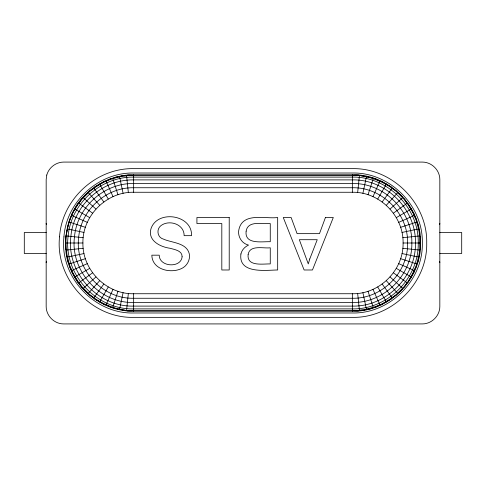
<?xml version="1.0" encoding="UTF-8"?>
<svg xmlns="http://www.w3.org/2000/svg" width="486" height="486" viewBox="0 0 486 486"><rect width="100%" height="100%" fill="white"/><g stroke="black" fill="none" stroke-linecap="round" stroke-linejoin="round"><path stroke-width="0.73" d="M133.65 310.639L127.703 310.973C120.583 308.683 112.576 309.126 106.136 304.789L104.812 304.844L89.789 295.269L88.391 293.265L83.385 288.259L81.381 286.862L78.932 282.755L77.754 282.135L69.528 266.34L69.322 263.904L67.487 257.064L66.454 254.846L66.382 250.071L65.677 248.947C64.723 229.113 70.786 208.761 85.402 194.752C98.051 182.086 115.753 174.753 133.65 174.766L352.35 174.766C388.818 173.903 421.447 206.532 420.584 243C421.447 279.468 388.818 312.097 352.35 311.234L133.65 311.234C107.685 311.459 82.577 295.464 71.806 271.838C60.859 249.944 65.173 224.04 77.754 203.865L78.932 203.245L85.402 194.752L93.895 188.282L104.812 181.156L106.136 181.211L115.99 177.092L126.579 175.732L133.65 175.361L352.35 175.361C366.365 174.547 379.372 180.598 391.485 187.104L392.105 188.282L400.598 194.752L407.068 203.245L414.193 214.162L414.139 215.486L418.258 225.34L419.618 235.929L420.323 248.947L419.618 250.071L418.258 260.66L414.139 270.514L408.246 282.135L407.068 282.755L400.598 291.248L392.105 297.718L381.188 304.844L379.864 304.789L370.01 308.908L359.421 310.268L352.35 310.639L133.65 310.639C119.635 311.453 106.628 305.402 94.515 298.896L93.895 297.718L85.402 291.248L78.932 282.755L71.806 271.838L71.861 270.514L67.742 260.66L66.382 250.071L65.677 237.053C67.967 229.933 67.524 221.926 71.861 215.486L71.806 214.162L81.381 199.139L83.385 197.741L88.391 192.735L89.789 190.731L93.895 188.282L94.515 187.104L110.31 178.878L112.746 178.672L119.586 176.837L121.804 175.804L126.579 175.732L127.703 175.027L133.65 175.361M352.35 175.361L358.297 175.027C365.417 177.317 373.424 176.874 379.864 181.211L381.188 181.156L396.212 190.731L397.609 192.735L402.615 197.741L404.619 199.139L407.068 203.245L408.246 203.865L416.472 219.66L416.678 222.096L418.513 228.936L419.546 231.154L419.618 235.929L420.323 237.053L419.546 254.846L418.513 257.064L416.678 263.904L416.472 266.34L414.139 270.514L414.193 271.838L404.619 286.862L402.615 288.259L397.609 293.265L396.212 295.269L392.105 297.718L391.485 298.896L375.69 307.122L373.254 307.328L366.414 309.163L364.196 310.196L359.421 310.268L358.297 310.973L352.35 310.639M82.912 243C82.292 215.881 106.531 191.642 133.65 192.262L352.35 192.262C379.469 191.642 403.708 215.881 403.088 243C403.708 270.119 379.469 294.358 352.35 293.738L133.65 293.738C106.531 294.358 82.292 270.119 82.912 243L65.416 243M126.579 310.268L128.347 293.459M357.653 192.541L359.421 175.732M46.17 262.683L46.322 261.553M439.678 224.447L439.83 223.317M119.586 309.163L123.104 292.627M362.896 193.373L366.414 176.837M112.746 307.328L117.97 291.254M368.03 194.746L373.254 178.672M106.136 304.789L113.013 289.352M372.987 196.648L379.864 181.211M99.533 302.092L108.281 286.94M377.719 199.06L386.467 183.908M93.895 297.718L103.828 284.049M382.172 201.951L392.105 188.282M88.391 293.265L99.697 280.708M386.303 205.292L397.609 192.735M83.385 288.259L95.942 276.953M390.058 209.047L402.615 197.741M78.932 282.755L92.601 272.822M393.399 213.178L407.068 203.245M74.558 277.117L89.71 268.369M396.29 217.631L411.442 208.883M71.861 270.514L87.298 263.637M398.702 222.363L414.139 215.486M69.322 263.904L85.396 258.68M400.604 227.32L416.678 222.096M67.487 257.064L84.023 253.546M401.977 232.454L418.513 228.936M66.382 250.071L83.191 248.303M402.809 237.697L419.618 235.929M46.249 232.502L24.3 232.502L24.3 253.498L46.249 253.498M439.751 232.502L461.7 232.502L461.7 253.498L439.751 253.498M403.088 243L420.584 243M402.809 248.303L419.618 250.071M66.382 235.929L83.191 237.697M401.977 253.546L418.513 257.064M67.487 228.936L84.023 232.454M400.604 258.68L416.678 263.904M69.322 222.096L85.396 227.32M398.702 263.637L414.139 270.514M71.861 215.486L87.298 222.363M396.29 268.369L411.442 277.117M74.558 208.883L89.71 217.631M393.399 272.822L407.068 282.755M78.932 203.245L92.601 213.178M390.058 276.953L402.615 288.259M83.385 197.741L95.942 209.047M386.303 280.708L397.609 293.265M88.391 192.735L99.697 205.292M382.172 284.049L392.105 297.718M93.895 188.282L103.828 201.951M377.719 286.94L386.467 302.092M99.533 183.908L108.281 199.06M379.864 304.789L372.987 289.352M106.136 181.211L113.013 196.648M368.03 291.254L373.254 307.328M112.746 178.672L117.97 194.746M362.896 292.627L366.414 309.163M119.586 176.837L123.104 193.373M439.678 261.553L439.83 262.683M46.17 223.317L46.322 224.447M357.653 293.459L359.421 310.268M126.579 175.732L128.347 192.541M352.35 174.766L352.35 192.262M352.35 293.738L352.35 311.234M133.65 174.766L133.65 192.262M133.65 293.738L133.65 311.234M59.547 236.858C54.942 278.63 91.641 318.5 133.65 317.358L352.35 317.358C392.087 318.306 427.656 282.737 426.708 243C427.656 203.263 392.087 167.694 352.35 168.642L133.65 168.642C96.143 167.864 61.868 199.418 59.547 236.858M63.933 236.901C59.401 276.309 93.992 314.059 133.65 312.984L352.35 312.984C389.748 313.871 423.221 280.398 422.334 243C423.221 205.602 389.748 172.129 352.35 173.016L133.65 173.016C98.464 172.299 66.284 201.787 63.933 236.901M68.119 236.111C63.162 273.569 95.882 309.91 133.65 308.889L352.35 308.889C387.567 309.691 419.041 278.217 418.239 243C419.041 207.783 387.567 176.309 352.35 177.111L133.65 177.111C100.93 176.497 70.932 203.513 68.119 236.111M70.883 236.403C66.132 272.275 97.473 307.085 133.65 306.107L352.35 306.107C386.078 306.879 416.229 276.728 415.457 243C416.229 209.272 386.078 179.121 352.35 179.893L133.65 179.893C102.315 179.304 73.58 205.177 70.883 236.403M74.492 236.779C70.008 270.599 99.551 303.404 133.65 302.486L352.35 302.486C384.14 303.209 412.559 274.79 411.836 243C412.559 211.21 384.14 182.791 352.35 183.514L133.65 183.514C104.113 182.961 77.025 207.346 74.492 236.779M78.683 237.223C74.528 268.637 101.969 299.121 133.65 298.264L352.35 298.264C381.887 298.939 408.289 272.537 407.614 243C408.289 213.463 381.887 187.061 352.35 187.736L133.65 187.736C106.209 187.219 81.047 209.879 78.683 237.223M248.127 254.543C246.7 266.838 262.962 263.74 270.265 263.928L270.265 247.781C263.722 248.717 249.652 244.464 248.127 254.543M182.116 256.772C181.011 268.375 159.214 267.106 159.232 255.18L151.832 255.18C152.1 269.438 170.191 273.752 181.211 268.703C186.861 266.34 190.409 260.01 189.309 253.965C186.715 242.611 172.032 242.964 163.484 239.124C157.415 237.666 156.03 229.313 160.915 225.656C169.195 219.301 184.303 224.119 184.133 235.667L191.533 235.667C192.444 214.35 156.723 209.417 150.854 229.173C147.817 240.831 160.477 246.973 170.064 248.279C174.547 249.591 182.244 250.551 182.116 256.772M246.129 231.166C244.367 244.92 262.355 241.366 270.265 241.724L270.265 223.554C262.944 224.283 247.811 220.085 246.129 231.166M240.916 253.971C238.231 274.219 265.866 270.095 277.67 269.985L277.67 217.497C265.903 219.241 243.243 211.945 239.033 228.961C237.119 235.874 241.481 243.486 248.534 245.09C244.847 246.748 241.809 249.962 240.916 253.971M46.765 175.051L46.17 179.577L46.17 306.423C46.109 315.785 54.304 323.98 63.666 323.919L422.334 323.919C431.696 323.98 439.891 315.785 439.83 306.423L439.83 179.577C439.891 170.215 431.696 162.02 422.334 162.081L63.666 162.081C55.933 162.124 48.813 167.591 46.765 175.051M309.764 258.965L308.288 263.928L299.327 239.707L317.243 239.707L309.764 258.965M325.444 217.497L319.472 233.651L297.098 233.651L291.126 217.497L283.271 217.497L304.115 269.985L312.462 269.985L333.299 217.497L325.444 217.497M229.216 217.497L196.921 217.497L196.921 223.554L221.816 223.554L221.816 269.985L229.216 269.985L229.216 217.497"/></g></svg>
